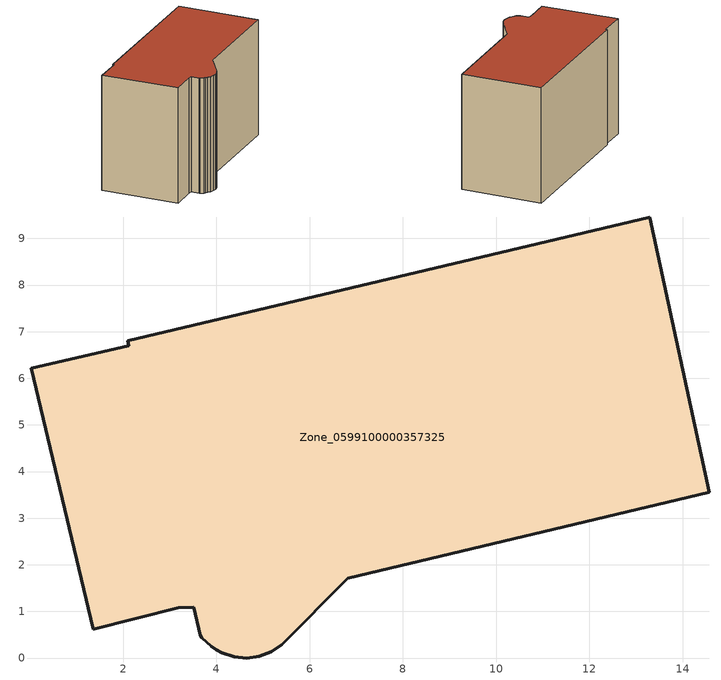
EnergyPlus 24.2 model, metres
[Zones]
Zone_0599100000357325
 floor ground (C_G): 6.82,1.71 5.4,0.28 5.17,0.13 4.92,0.04 4.65,0 4.38,0.03 4.12,0.11 4,0.17 3.88,0.25 3.69,0.44 3.66,0.48 3.51,1.08 3.18,1.07 1.35,0.62 0.02,6.21 2.12,6.7 2.1,6.81 13.3,9.46 14.57,3.55 z0
 wall outside (C_F): 3.88,0.25 4,0.17 4.12,0.11 4.38,0.03 4.65,0 4.92,0.04 5.17,0.13 5.4,0.28 6.82,1.71 14.57,3.55 13.3,9.46 2.1,6.81 2.12,6.7 0.02,6.21 1.35,0.62 3.18,1.07 3.51,1.08 3.66,0.48 3.69,0.44 3.88,0.25 z0:8.64
 roof outside (C_R): 5.4,0.28 6.82,1.71 14.57,3.55 13.3,9.46 2.1,6.81 2.12,6.7 0.02,6.21 1.35,0.62 3.18,1.07 3.51,1.08 3.66,0.48 3.69,0.44 3.88,0.25 4,0.17 4.12,0.11 4.38,0.03 4.65,0 4.92,0.04 5.17,0.13 z8.64
[BUILDING]
Pand.0599100000357325: North Axis=0; Terrain=City; Loads Convergence Tolerance Value=0.04; Temperature Convergence Tolerance Value=0.4; Solar Distribution=FullExterior; Maximum Number of Warmup Days=25; Minimum Number of Warmup Days=1
[Site:Location]
Rotterdam.The.Hague.AP_ZH_NLD Design_Conditions: Latitude=51.96; Longitude=4.45; Time Zone=1; Elevation=-4.5
[SITE:GROUNDTEMPERATURE:BUILDINGSURFACE]
18, 18, 18, 18, 18, 18, 18, 18, 18, 18, 18, 18
[MATERIAL] Thermal Absorptance=0.9; Solar Absorptance=0.7; Visible Absorptance=0.7
Name | Roughness | Thickness | Conductivity | Density | Specific Heat
G.D.1992-2005 | MediumSmooth | 0.15 | 0.06 | 540 | 1210
F.D.1992-2005 | Rough | 0.3 | 0.12 | 1920 | 840
R.D.1992-2005 | MediumRough | 0.2 | 0.08 | 1500 | 1000
[CONSTRUCTION]
C_G: G.D.1992-2005
C_F: F.D.1992-2005
C_R: R.D.1992-2005
[ZONE]
Zone_0599100000357325: Type=1; Multiplier=1; Ceiling Height=Autocalculate; Volume=Autocalculate; Floor Area=autocalculate; Part of Total Floor Area=Yes
[ZONEINFILTRATION:DESIGNFLOWRATE]
Infil_Zone_0599100000357325: Zone or ZoneList or Space or SpaceList=Zone_0599100000357325; Schedule=AlwaysOn; Design Flow Rate Calculation Method=Flow/Area; Flow Rate per Floor Area=0.0021; Constant Term Coefficient=1; Temperature Term Coefficient=0; Velocity Term Coefficient=0; Velocity Squared Term Coefficient=0
[HVACTEMPLATE:ZONE:IDEALLOADSAIRSYSTEM]
Zone_0599100000357325: Maximum Heating Supply Air Temperature=50; Minimum Cooling Supply Air Temperature=13; Maximum Heating Supply Air Humidity Ratio=0.0156; Minimum Cooling Supply Air Humidity Ratio=0.0077; Heating Limit=NoLimit; Cooling Limit=NoLimit; Dehumidification Control Type=ConstantSensibleHeatRatio; Cooling Sensible Heat Ratio=0.7; Dehumidification Setpoint=60; Humidification Control Type=None; Humidification Setpoint=30; Outdoor Air Method=None; Outdoor Air Flow Rate per Person=0.00944; Outdoor Air Flow Rate per Zone Floor Area=0; Outdoor Air Flow Rate per Zone=0; Demand Controlled Ventilation Type=None; Outdoor Air Economizer Type=NoEconomizer; Heat Recovery Type=None; Sensible Heat Recovery Effectiveness=0.7; Latent Heat Recovery Effectiveness=0.65
[ZONECONTROL:THERMOSTAT]
ThermostatControl_Zone_0599100000357325: Zone or ZoneList=Zone_0599100000357325; Control Type Schedule=DualSetpointControlType; Control 1=Thermostat_Zone_0599100000357325; Temperature Difference Between Cutout And Setpoint=0
[THERMOSTATSETPOINT:DUALSETPOINT]
Thermostat_Zone_0599100000357325: Heating Setpoint Temperature Schedule=HeatingSetpoint_Zone_0599100000357325; Cooling Setpoint Temperature Schedule=CoolingSetpoint_Zone_0599100000357325
[SCHEDULE:COMPACT]
HeatingSetpoint_Zone_0599100000357325: Through: 12/31, For: AllDays, Until: 24:00, 21
CoolingSetpoint_Zone_0599100000357325: Through: 12/31, For: AllDays, Until: 24:00, 24
DualSetpointControlType: Through: 12/31, For: AllDays, Until: 24:00, 4
AlwaysOn: Through: 12/31, For: AllDays, Until: 24:00, 1
